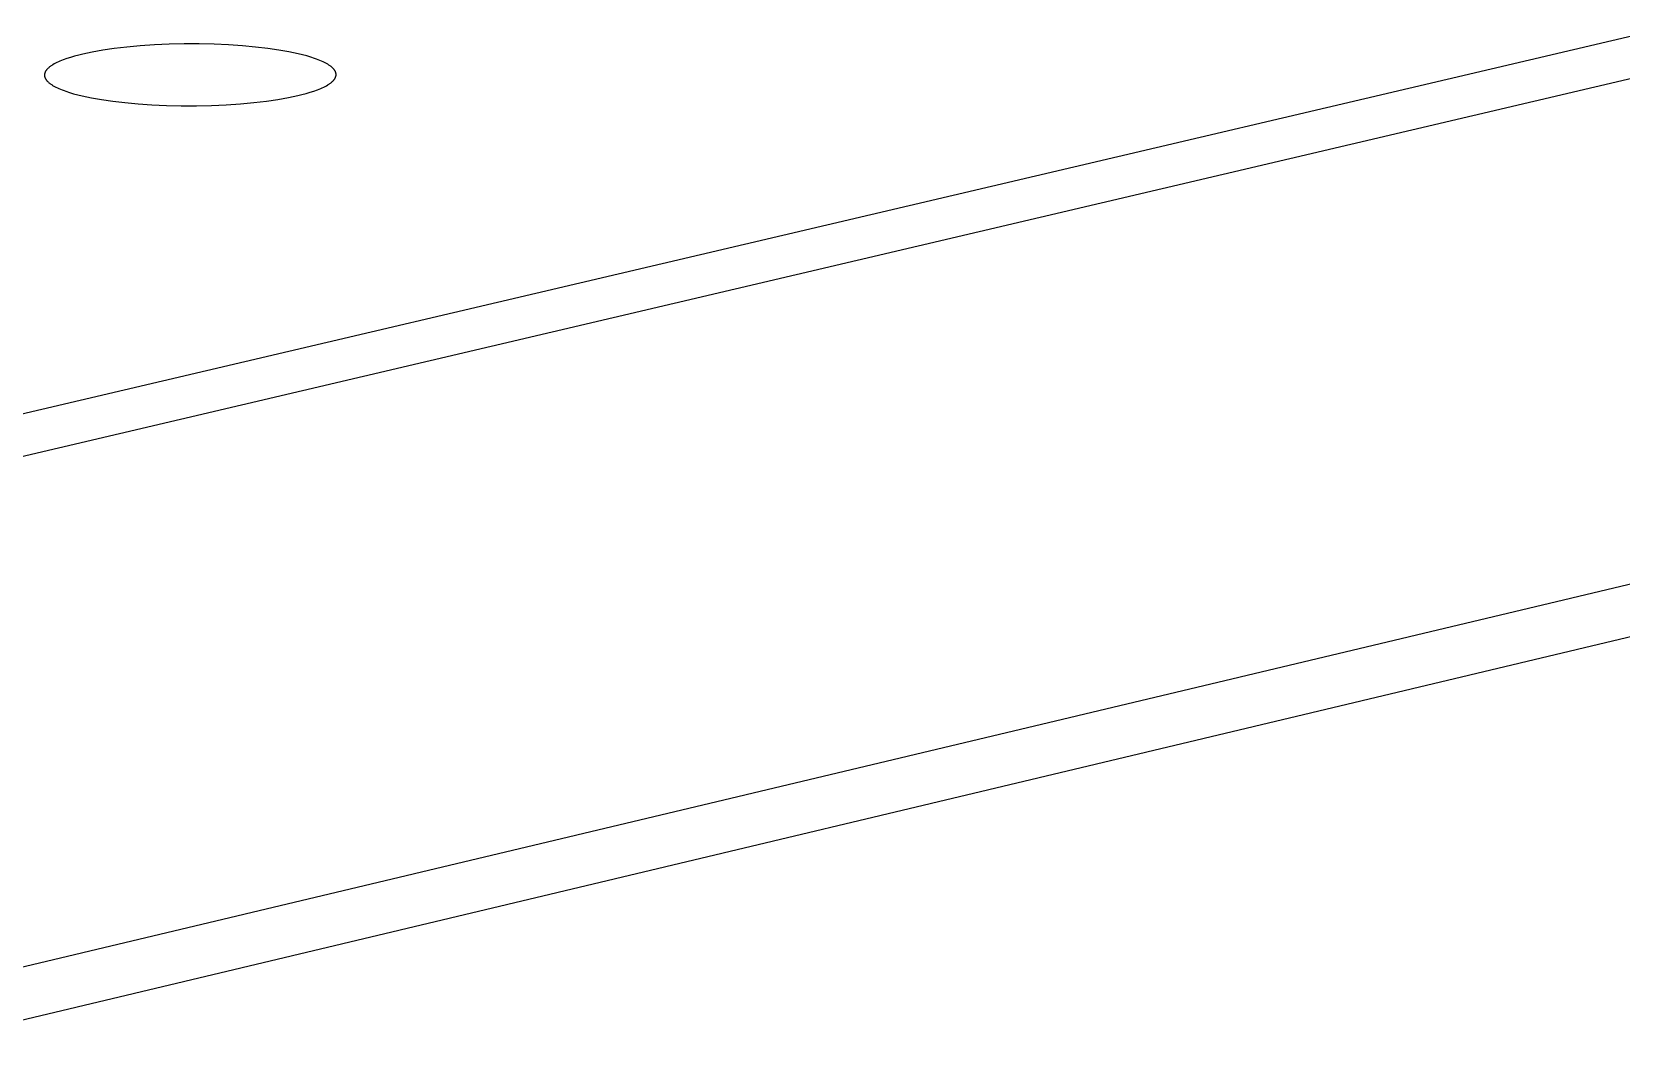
# Model space of a CAD drawing. Header units: millimetres. Extents: x 0 to 4030, y -54 to 2762.
# Drawn here: x 1152.78 to 1183, y 935.79 to 955.34 of the extents above; entities that cross this region are included whole.
import ezdxf

# ---------------------------------------------------------------- set-up
doc = ezdxf.new("R2010")
doc.units = ezdxf.units.MM
doc.header["$MEASUREMENT"] = 0
doc.layers.add('Utwórz2D linie widoczne', color=7, linetype='Continuous', true_color=0x000000)

msp = doc.modelspace()

# ---------------------------------------------------------------- linework, layer by layer
at = {"layer": 'Utwórz2D linie widoczne'}
for p, q in [((1240.434, 968.688), (1121.737, 940.828)), ((1242.08, 968.285), (1123.44, 940.408)), ((1264.325, 964.153), (1145.843, 935.952)), ((1266.621, 963.726), (1148.155, 935.492)), ((1154.589, 955.046), (1154.351, 955.017)), ((1154.845, 955.069), (1154.589, 955.046)), ((1155.114, 955.087), (1154.845, 955.069)), ((1155.394, 955.099), (1155.114, 955.087)), ((1155.679, 955.106), (1155.394, 955.099)), ((1155.965, 955.106), (1155.679, 955.106)), ((1156.248, 955.099), (1155.965, 955.106)), ((1156.524, 955.087), (1156.248, 955.099)), ((1156.787, 955.069), (1156.524, 955.087)), ((1157.036, 955.046), (1156.787, 955.069)), ((1157.267, 955.019), (1157.036, 955.046)), ((1153.234, 954.738), (1153.208, 954.724)), ((1153.261, 954.751), (1153.234, 954.738)), ((1153.289, 954.764), (1153.261, 954.751)), ((1153.318, 954.777), (1153.289, 954.764)), ((1153.349, 954.79), (1153.318, 954.777)), ((1153.381, 954.802), (1153.349, 954.79)), ((1153.448, 954.827), (1153.381, 954.802)), ((1153.52, 954.85), (1153.448, 954.827)), ((1153.596, 954.872), (1153.52, 954.85)), ((1153.674, 954.893), (1153.596, 954.872)), ((1153.756, 954.913), (1153.674, 954.893)), ((1153.841, 954.932), (1153.756, 954.913)), ((1153.933, 954.95), (1153.841, 954.932)), ((1154.131, 954.985), (1153.933, 954.95)), ((1154.351, 955.017), (1154.131, 954.985)), ((1157.479, 954.988), (1157.267, 955.019)), ((1157.67, 954.955), (1157.479, 954.988)), ((1157.759, 954.937), (1157.67, 954.955)), ((1157.846, 954.917), (1157.759, 954.937)), ((1157.929, 954.897), (1157.846, 954.917)), ((1158.01, 954.876), (1157.929, 954.897)), ((1158.087, 954.853), (1158.01, 954.876)), ((1158.159, 954.829), (1158.087, 954.853)), ((1158.194, 954.817), (1158.159, 954.829)), ((1158.227, 954.804), (1158.194, 954.817)), ((1158.259, 954.792), (1158.227, 954.804)), ((1158.29, 954.779), (1158.259, 954.792)), ((1158.319, 954.766), (1158.29, 954.779)), ((1158.347, 954.752), (1158.319, 954.766)), ((1158.373, 954.738), (1158.347, 954.752)), ((1158.398, 954.725), (1158.373, 954.738)), ((1153.025, 954.53), (1153.024, 954.526)), ((1153.024, 954.526), (1153.024, 954.522)), ((1153.024, 954.522), (1153.024, 954.519)), ((1153.024, 954.519), (1153.024, 954.515)), ((1153.024, 954.515), (1153.024, 954.511)), ((1153.024, 954.511), (1153.024, 954.507)), ((1153.024, 954.507), (1153.024, 954.503)), ((1153.024, 954.503), (1153.024, 954.5)), ((1153.024, 954.5), (1153.025, 954.496)), ((1153.026, 954.538), (1153.025, 954.534)), ((1153.025, 954.534), (1153.025, 954.53)), ((1153.025, 954.496), (1153.025, 954.492)), ((1153.025, 954.492), (1153.026, 954.488)), ((1153.027, 954.542), (1153.026, 954.538)), ((1153.026, 954.488), (1153.027, 954.484)), ((1153.028, 954.545), (1153.027, 954.542)), ((1153.027, 954.484), (1153.028, 954.481)), ((1153.029, 954.549), (1153.028, 954.545)), ((1153.028, 954.481), (1153.029, 954.477)), ((1153.03, 954.553), (1153.029, 954.549)), ((1153.029, 954.477), (1153.03, 954.473)), ((1153.031, 954.557), (1153.03, 954.553)), ((1153.03, 954.473), (1153.031, 954.469)), ((1153.033, 954.56), (1153.031, 954.557)), ((1153.031, 954.469), (1153.032, 954.465)), ((1153.032, 954.465), (1153.034, 954.462)), ((1153.034, 954.564), (1153.033, 954.56)), ((1153.036, 954.568), (1153.034, 954.564)), ((1153.034, 954.462), (1153.036, 954.458)), ((1153.038, 954.572), (1153.036, 954.568)), ((1153.036, 954.458), (1153.037, 954.454)), ((1153.037, 954.454), (1153.039, 954.45)), ((1153.04, 954.576), (1153.038, 954.572)), ((1153.039, 954.45), (1153.041, 954.446)), ((1153.041, 954.579), (1153.04, 954.576)), ((1153.044, 954.583), (1153.041, 954.579)), ((1153.041, 954.446), (1153.043, 954.443)), ((1153.043, 954.443), (1153.045, 954.439)), ((1153.046, 954.587), (1153.044, 954.583)), ((1153.045, 954.439), (1153.048, 954.435)), ((1153.048, 954.591), (1153.046, 954.587)), ((1153.05, 954.594), (1153.048, 954.591)), ((1153.048, 954.435), (1153.05, 954.431)), ((1153.053, 954.598), (1153.05, 954.594)), ((1153.05, 954.431), (1153.053, 954.428)), ((1153.056, 954.602), (1153.053, 954.598)), ((1153.058, 954.606), (1153.056, 954.602)), ((1153.061, 954.609), (1153.058, 954.606)), ((1153.064, 954.613), (1153.061, 954.609)), ((1153.067, 954.617), (1153.064, 954.613)), ((1153.071, 954.62), (1153.067, 954.617)), ((1153.074, 954.624), (1153.071, 954.62)), ((1153.081, 954.632), (1153.074, 954.624)), ((1153.088, 954.639), (1153.081, 954.632)), ((1153.096, 954.646), (1153.088, 954.639)), ((1153.104, 954.654), (1153.096, 954.646)), ((1153.113, 954.661), (1153.104, 954.654)), ((1153.122, 954.668), (1153.113, 954.661)), ((1153.131, 954.675), (1153.122, 954.668)), ((1153.141, 954.682), (1153.131, 954.675)), ((1153.151, 954.689), (1153.141, 954.682)), ((1153.162, 954.696), (1153.151, 954.689)), ((1153.173, 954.703), (1153.162, 954.696)), ((1153.184, 954.71), (1153.173, 954.703)), ((1153.208, 954.724), (1153.184, 954.71)), ((1158.41, 954.718), (1158.398, 954.725)), ((1158.421, 954.711), (1158.41, 954.718)), ((1158.432, 954.704), (1158.421, 954.711)), ((1158.443, 954.696), (1158.432, 954.704)), ((1158.453, 954.689), (1158.443, 954.696)), ((1158.463, 954.682), (1158.453, 954.689)), ((1158.472, 954.675), (1158.463, 954.682)), ((1158.481, 954.668), (1158.472, 954.675)), ((1158.49, 954.66), (1158.481, 954.668)), ((1158.498, 954.653), (1158.49, 954.66)), ((1158.506, 954.645), (1158.498, 954.653)), ((1158.513, 954.638), (1158.506, 954.645)), ((1158.52, 954.631), (1158.513, 954.638)), ((1158.523, 954.627), (1158.52, 954.631)), ((1158.526, 954.623), (1158.523, 954.627)), ((1158.529, 954.619), (1158.526, 954.623)), ((1158.532, 954.616), (1158.529, 954.619)), ((1158.535, 954.612), (1158.532, 954.616)), ((1158.533, 954.43), (1158.536, 954.434)), ((1158.537, 954.608), (1158.535, 954.612)), ((1158.536, 954.434), (1158.538, 954.438)), ((1158.54, 954.604), (1158.537, 954.608)), ((1158.538, 954.438), (1158.541, 954.441)), ((1158.542, 954.601), (1158.54, 954.604)), ((1158.541, 954.441), (1158.543, 954.445)), ((1158.545, 954.597), (1158.542, 954.601)), ((1158.543, 954.445), (1158.545, 954.449)), ((1158.547, 954.593), (1158.545, 954.597)), ((1158.545, 954.449), (1158.547, 954.453)), ((1158.549, 954.589), (1158.547, 954.593)), ((1158.547, 954.453), (1158.55, 954.456)), ((1158.551, 954.586), (1158.549, 954.589)), ((1158.55, 954.456), (1158.551, 954.46)), ((1158.553, 954.582), (1158.551, 954.586)), ((1158.551, 954.46), (1158.553, 954.464)), ((1158.555, 954.578), (1158.553, 954.582)), ((1158.553, 954.464), (1158.555, 954.468)), ((1158.556, 954.574), (1158.555, 954.578)), ((1158.555, 954.468), (1158.557, 954.472)), ((1158.558, 954.57), (1158.556, 954.574)), ((1158.557, 954.472), (1158.558, 954.475)), ((1158.559, 954.567), (1158.558, 954.57)), ((1158.558, 954.475), (1158.559, 954.479)), ((1158.56, 954.563), (1158.559, 954.567)), ((1158.559, 954.479), (1158.561, 954.483)), ((1158.562, 954.559), (1158.56, 954.563)), ((1158.561, 954.483), (1158.562, 954.487)), ((1158.563, 954.555), (1158.562, 954.559)), ((1158.562, 954.487), (1158.563, 954.491)), ((1158.564, 954.551), (1158.563, 954.555)), ((1158.563, 954.491), (1158.564, 954.494)), ((1158.564, 954.548), (1158.564, 954.551)), ((1158.565, 954.544), (1158.564, 954.548)), ((1158.564, 954.494), (1158.565, 954.498)), ((1158.566, 954.54), (1158.565, 954.544)), ((1158.565, 954.502), (1158.566, 954.506)), ((1158.565, 954.498), (1158.565, 954.502)), ((1158.566, 954.536), (1158.566, 954.54)), ((1158.567, 954.532), (1158.566, 954.536)), ((1158.566, 954.51), (1158.567, 954.513)), ((1158.566, 954.506), (1158.566, 954.51)), ((1158.567, 954.529), (1158.567, 954.532)), ((1158.567, 954.525), (1158.567, 954.529)), ((1158.567, 954.521), (1158.567, 954.525)), ((1158.567, 954.517), (1158.567, 954.521)), ((1158.567, 954.513), (1158.567, 954.517)), ((1153.053, 954.428), (1153.055, 954.424)), ((1153.055, 954.424), (1153.058, 954.42)), ((1153.058, 954.42), (1153.061, 954.416)), ((1153.061, 954.416), (1153.064, 954.413)), ((1153.064, 954.413), (1153.067, 954.409)), ((1153.067, 954.409), (1153.07, 954.405)), ((1153.07, 954.405), (1153.077, 954.398)), ((1153.077, 954.398), (1153.084, 954.39)), ((1153.084, 954.39), (1153.092, 954.383)), ((1153.092, 954.383), (1153.1, 954.376)), ((1153.1, 954.376), (1153.108, 954.368)), ((1153.108, 954.368), (1153.117, 954.361)), ((1153.117, 954.361), (1153.126, 954.354)), ((1153.126, 954.354), (1153.136, 954.347)), ((1153.136, 954.347), (1153.146, 954.339)), ((1153.146, 954.339), (1153.157, 954.332)), ((1153.157, 954.332), (1153.168, 954.325)), ((1153.168, 954.325), (1153.179, 954.318)), ((1153.179, 954.318), (1153.191, 954.311)), ((1153.191, 954.311), (1153.216, 954.297)), ((1153.216, 954.297), (1153.242, 954.284)), ((1153.242, 954.284), (1153.27, 954.27)), ((1153.27, 954.27), (1153.299, 954.257)), ((1153.299, 954.257), (1153.33, 954.244)), ((1153.33, 954.244), (1153.362, 954.231)), ((1153.362, 954.231), (1153.395, 954.219)), ((1153.395, 954.219), (1153.429, 954.206)), ((1153.429, 954.206), (1153.502, 954.183)), ((1153.502, 954.183), (1153.578, 954.16)), ((1153.578, 954.16), (1153.659, 954.138)), ((1153.659, 954.138), (1153.743, 954.118)), ((1157.837, 954.123), (1157.918, 954.143)), ((1157.918, 954.143), (1157.997, 954.164)), ((1157.997, 954.164), (1158.072, 954.186)), ((1158.072, 954.186), (1158.144, 954.209)), ((1158.144, 954.209), (1158.211, 954.233)), ((1158.211, 954.233), (1158.243, 954.246)), ((1158.243, 954.246), (1158.274, 954.258)), ((1158.274, 954.258), (1158.303, 954.271)), ((1158.303, 954.271), (1158.332, 954.285)), ((1158.332, 954.285), (1158.358, 954.298)), ((1158.358, 954.298), (1158.384, 954.312)), ((1158.384, 954.312), (1158.408, 954.325)), ((1158.408, 954.325), (1158.419, 954.332)), ((1158.419, 954.332), (1158.43, 954.339)), ((1158.43, 954.339), (1158.441, 954.346)), ((1158.441, 954.346), (1158.451, 954.353)), ((1158.451, 954.353), (1158.461, 954.361)), ((1158.461, 954.361), (1158.47, 954.368)), ((1158.47, 954.368), (1158.479, 954.375)), ((1158.479, 954.375), (1158.487, 954.382)), ((1158.487, 954.382), (1158.496, 954.39)), ((1158.496, 954.39), (1158.503, 954.397)), ((1158.503, 954.397), (1158.511, 954.404)), ((1158.511, 954.404), (1158.518, 954.412)), ((1158.518, 954.412), (1158.521, 954.415)), ((1158.521, 954.415), (1158.524, 954.419)), ((1158.524, 954.419), (1158.527, 954.423)), ((1158.527, 954.423), (1158.53, 954.426)), ((1158.53, 954.426), (1158.533, 954.43)), ((1153.743, 954.118), (1153.829, 954.099)), ((1153.829, 954.099), (1153.918, 954.081)), ((1153.918, 954.081), (1154.109, 954.047)), ((1154.109, 954.047), (1154.321, 954.016)), ((1154.321, 954.016), (1154.553, 953.989)), ((1154.553, 953.989), (1154.802, 953.966)), ((1154.802, 953.966), (1155.066, 953.948)), ((1155.066, 953.948), (1155.342, 953.936)), ((1155.342, 953.936), (1155.625, 953.929)), ((1155.625, 953.929), (1155.912, 953.929)), ((1155.912, 953.929), (1156.197, 953.936)), ((1156.197, 953.936), (1156.477, 953.948)), ((1156.477, 953.948), (1156.747, 953.966)), ((1156.747, 953.966), (1157.003, 953.99)), ((1157.003, 953.99), (1157.242, 954.018)), ((1157.242, 954.018), (1157.461, 954.05)), ((1157.461, 954.05), (1157.66, 954.085)), ((1157.66, 954.085), (1157.751, 954.104)), ((1157.751, 954.104), (1157.837, 954.123))]:
    msp.add_line(p, q, dxfattribs=at)

doc.saveas('drawing.dxf')
